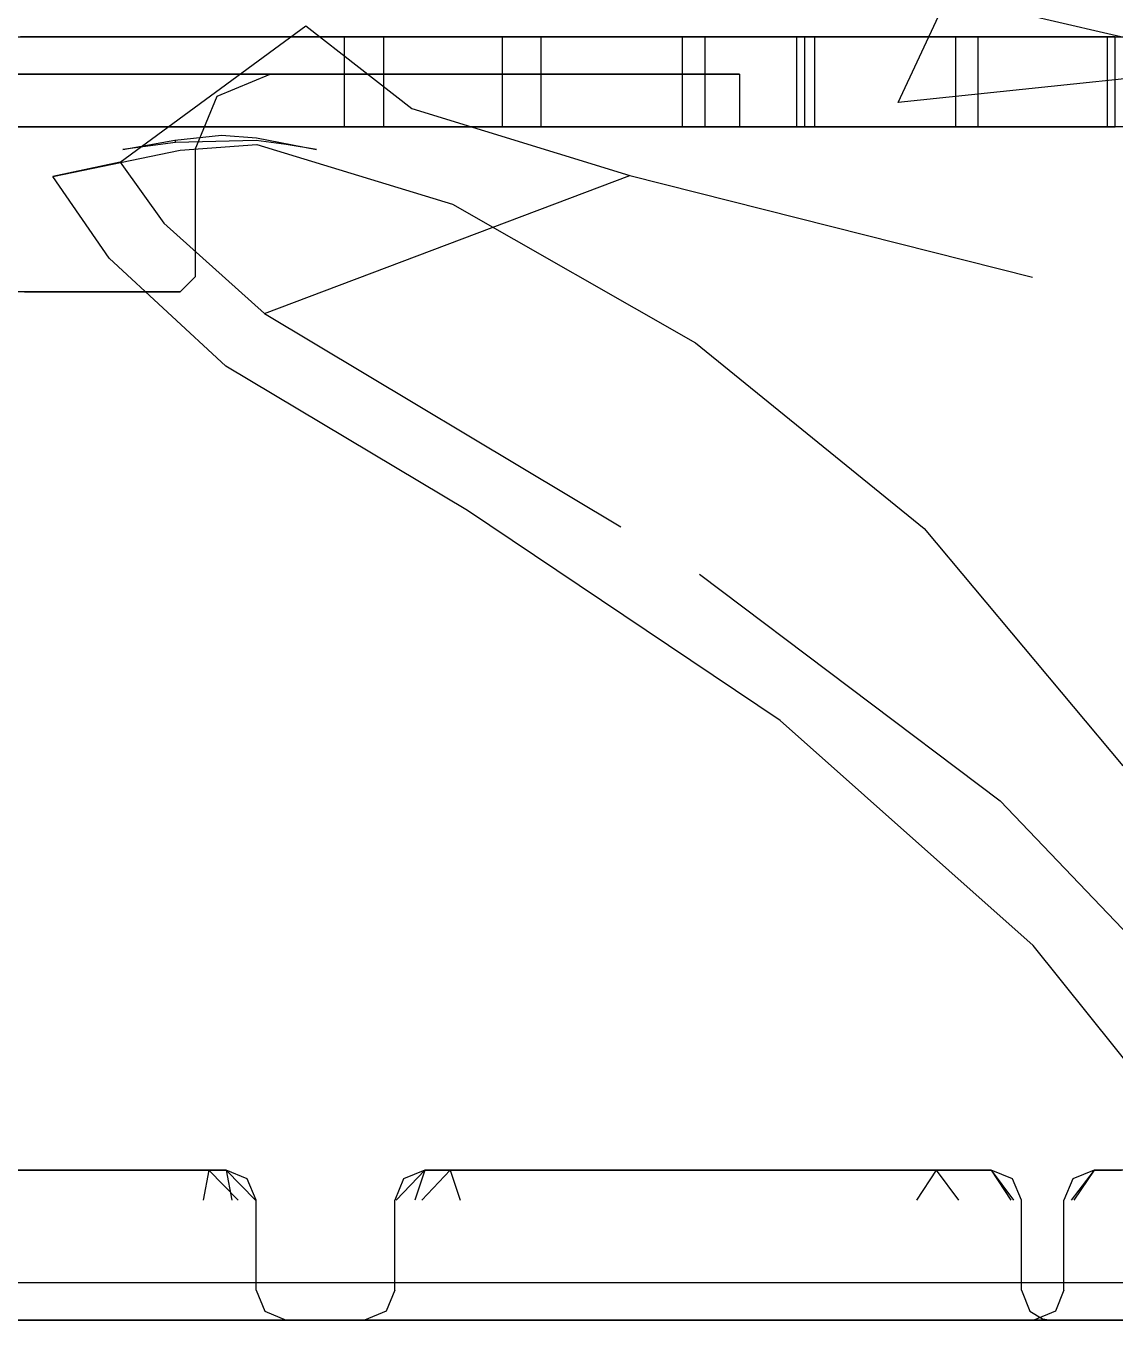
# Model space of a CAD drawing. Header units: metres. Extents: x -7 to 410, y 10 to 287.
# Drawn here: x 137.66 to 145.52, y 110 to 119.35 of the extents above; entities that cross this region are included whole.
import ezdxf

# ---------------------------------------------------------------- set-up
doc = ezdxf.new("R2010")
doc.units = ezdxf.units.M
doc.linetypes.add('DASHED', pattern=[4.5, 3, -1.5])
for name, color, linetype in [('DIM', 2, 'Continuous'), ('HIDDEN', 9, 'DASHED'), ('VISIBLE', 3, 'Continuous')]:
    doc.layers.add(name, color=color, linetype=linetype)

msp = doc.modelspace()

# ---------------------------------------------------------------- linework, layer by layer
at = {"layer": 'DIM', "color": 2}
msp.add_lwpolyline([(146.8567, 119.1003), (143.957, 118.7974), (145.2249, 121.5163)], close=True, dxfattribs=at)
at = {"layer": 'HIDDEN'}
for p, q in [((147.2695, 118.8755), (144.5659, 119.5029)), ((138.3383, 118.3673), (139.678, 119.3507)), ((139.678, 119.3507), (140.445, 118.7527)), ((137.448, 119.272), (137.6668, 119.272)), ((137.9218, 119.272), (137.6183, 119.272)), ((137.6668, 119.272), (137.8847, 119.272)), ((137.8847, 119.272), (138.1013, 119.272)), ((138.2241, 119.272), (137.9218, 119.272)), ((138.1013, 119.272), (138.3165, 119.272)), ((138.5247, 119.272), (138.2241, 119.272)), ((138.3165, 119.272), (138.5301, 119.272)), ((138.8233, 119.272), (138.5247, 119.272)), ((138.5301, 119.272), (138.7417, 119.272)), ((138.7417, 119.272), (138.9511, 119.272)), ((139.1195, 119.272), (138.8233, 119.272)), ((138.9511, 119.272), (139.1581, 119.272)), ((139.4129, 119.272), (139.1195, 119.272)), ((139.1581, 119.272), (139.3625, 119.272)), ((139.3625, 119.272), (139.564, 119.272)), ((139.7033, 119.272), (139.4129, 119.272)), ((139.564, 119.272), (139.7624, 119.272)), ((139.9902, 119.272), (139.7033, 119.272)), ((139.7624, 119.272), (139.9575, 119.272)), ((139.9575, 118.6214), (139.9575, 119.272)), ((139.9575, 119.272), (141.0964, 119.272)), ((140.2733, 119.272), (139.9902, 119.272)), ((140.2392, 119.272), (140.2392, 118.6214)), ((140.2392, 119.272), (140.425, 119.272)), ((141.3781, 119.272), (140.2392, 119.272)), ((140.5522, 119.272), (140.2733, 119.272)), ((140.425, 119.272), (140.6068, 119.272)), ((140.8267, 119.272), (140.5522, 119.272)), ((140.6068, 119.272), (140.7842, 119.272)), ((140.7842, 119.272), (140.9571, 119.272)), ((141.0964, 119.272), (140.8267, 119.272)), ((140.9571, 119.272), (141.1254, 119.272)), ((141.0964, 119.272), (141.0964, 118.6214)), ((141.1254, 119.272), (141.2887, 119.272)), ((141.2887, 119.272), (141.4469, 119.272)), ((141.3781, 118.6214), (141.3781, 119.272)), ((141.6369, 119.272), (141.3781, 119.272)), ((141.4469, 119.272), (141.5999, 119.272)), ((141.5999, 119.272), (141.7474, 119.272)), ((141.8898, 119.272), (141.6369, 119.272)), ((141.7474, 119.272), (141.8894, 119.272)), ((141.8894, 119.272), (142.0255, 119.272)), ((142.1366, 119.272), (141.8898, 119.272)), ((142.0255, 119.272), (142.1558, 119.272)), ((142.3771, 119.272), (142.1366, 119.272)), ((142.1558, 119.272), (142.2799, 119.272)), ((142.2799, 119.272), (142.3979, 119.272)), ((142.6109, 119.272), (142.3771, 119.272)), ((142.3979, 118.6214), (142.3979, 119.272)), ((142.3979, 119.272), (144.3706, 119.272)), ((142.5605, 119.272), (142.5605, 118.6214)), ((142.5605, 119.272), (142.6257, 119.272)), ((144.5332, 119.272), (142.5605, 119.272)), ((142.8377, 119.272), (142.6109, 119.272)), ((142.6257, 119.272), (142.6882, 119.272)), ((142.6882, 119.272), (142.7481, 119.272)), ((142.7481, 119.272), (142.8052, 119.272)), ((142.8052, 119.272), (142.8597, 119.272)), ((143.0573, 119.272), (142.8377, 119.272)), ((142.8597, 119.272), (142.9114, 119.272)), ((142.9114, 119.272), (142.9603, 119.272)), ((142.9603, 119.272), (143.0064, 119.272)), ((143.0064, 119.272), (143.0498, 119.272)), ((143.0498, 119.272), (143.0903, 119.272)), ((143.2693, 119.272), (143.0573, 119.272)), ((143.0903, 119.272), (143.1279, 119.272)), ((143.1279, 119.272), (143.1627, 119.272)), ((143.1627, 119.272), (143.1946, 119.272)), ((143.1946, 119.272), (143.2236, 119.272)), ((143.2236, 118.6214), (143.2236, 119.272)), ((143.2236, 119.272), (145.4669, 119.272)), ((143.4736, 119.272), (143.2693, 119.272)), ((143.2801, 119.272), (143.2901, 119.272)), ((143.2801, 119.272), (143.2801, 118.6214)), ((143.3527, 119.272), (143.2801, 119.272)), ((143.2901, 119.272), (143.2993, 119.272)), ((143.2993, 119.272), (143.3078, 119.272)), ((143.3078, 119.272), (143.3156, 119.272)), ((143.3156, 119.272), (143.3227, 119.272)), ((143.3227, 119.272), (143.329, 119.272)), ((143.329, 119.272), (143.3345, 119.272)), ((143.3345, 119.272), (143.3393, 119.272)), ((143.3393, 119.272), (143.3434, 119.272)), ((143.3434, 119.272), (143.3468, 119.272)), ((143.3468, 119.272), (143.3494, 119.272)), ((143.3494, 119.272), (143.3512, 119.272)), ((143.3512, 119.272), (143.3523, 119.272)), ((143.3523, 119.272), (143.3527, 119.272)), ((143.67, 119.272), (143.4736, 119.272)), ((143.858, 119.272), (143.67, 119.272)), ((144.0376, 119.272), (143.858, 119.272)), ((144.2085, 119.272), (144.0376, 119.272)), ((144.3706, 119.272), (144.2085, 119.272)), ((144.3706, 119.272), (144.3706, 118.6214)), ((144.5332, 118.6214), (144.5332, 119.272)), ((144.626, 119.272), (144.5332, 119.272)), ((144.715, 119.272), (144.626, 119.272)), ((144.8, 119.272), (144.715, 119.272)), ((144.8811, 119.272), (144.8, 119.272)), ((144.9582, 119.272), (144.8811, 119.272)), ((145.0313, 119.272), (144.9582, 119.272)), ((145.1003, 119.272), (145.0313, 119.272)), ((145.1652, 119.272), (145.1003, 119.272)), ((145.226, 119.272), (145.1652, 119.272)), ((145.2826, 119.272), (145.226, 119.272)), ((145.335, 119.272), (145.2826, 119.272)), ((145.3832, 119.272), (145.335, 119.272)), ((145.4272, 119.272), (145.3832, 119.272)), ((145.4669, 119.272), (145.4272, 119.272)), ((145.4669, 119.272), (145.4669, 118.6214)), ((137.5646, 119.0009), (137.8487, 119.0009)), ((137.8487, 119.0009), (138.119, 119.0009)), ((138.119, 119.0009), (138.3718, 119.0009)), ((138.3718, 119.0009), (138.6038, 119.0009)), ((138.6038, 119.0009), (138.8117, 119.0009)), ((138.8117, 119.0009), (138.9926, 119.0009)), ((138.9926, 119.0009), (139.1442, 119.0009)), ((139.1442, 119.0009), (139.2643, 119.0009)), ((139.2643, 119.0009), (139.3513, 119.0009)), ((139.3513, 119.0009), (139.4039, 119.0009)), ((139.4039, 119.0009), (139.4216, 119.0009)), ((140.445, 118.7527), (142.0178, 118.2696)), ((138.0177, 118.6214), (136.846, 118.6214)), ((137.6668, 118.6214), (137.448, 118.6214)), ((137.5946, 118.6214), (137.7432, 118.6214)), ((137.6183, 118.6214), (137.9218, 118.6214)), ((137.8847, 118.6214), (137.6668, 118.6214)), ((137.7432, 118.6214), (137.8913, 118.6214)), ((138.1013, 118.6214), (137.8847, 118.6214)), ((137.8913, 118.6214), (138.0388, 118.6214)), ((137.9218, 118.6214), (138.2241, 118.6214)), ((139.1747, 118.6214), (138.0177, 118.6214)), ((138.0388, 118.6214), (138.1855, 118.6214)), ((138.3165, 118.6214), (138.1013, 118.6214)), ((138.1855, 118.6214), (138.3313, 118.6214)), ((138.2241, 118.6214), (138.5247, 118.6214)), ((138.5301, 118.6214), (138.3165, 118.6214)), ((138.3313, 118.6214), (138.4762, 118.6214)), ((138.4762, 118.6214), (138.6201, 118.6214)), ((138.5247, 118.6214), (138.8233, 118.6214)), ((138.7417, 118.6214), (138.5301, 118.6214)), ((138.6201, 118.6214), (138.7628, 118.6214)), ((138.9511, 118.6214), (138.7417, 118.6214)), ((138.7628, 118.6214), (138.9043, 118.6214)), ((138.8233, 118.6214), (139.1195, 118.6214)), ((139.1581, 118.6214), (138.9511, 118.6214)), ((139.1195, 118.6214), (139.4129, 118.6214)), ((139.3625, 118.6214), (139.1581, 118.6214)), ((140.3024, 118.6214), (139.1747, 118.6214)), ((139.564, 118.6214), (139.3625, 118.6214)), ((139.4129, 118.6214), (139.7033, 118.6214)), ((139.7624, 118.6214), (139.564, 118.6214)), ((139.7033, 118.6214), (139.9902, 118.6214)), ((139.9575, 118.6214), (139.7624, 118.6214)), ((141.0964, 118.6214), (139.9575, 118.6214)), ((139.9902, 118.6214), (140.2733, 118.6214)), ((140.425, 118.6214), (140.2392, 118.6214)), ((140.2392, 118.6214), (141.3781, 118.6214)), ((140.2733, 118.6214), (140.5522, 118.6214)), ((141.3866, 118.6214), (140.3024, 118.6214)), ((140.6068, 118.6214), (140.425, 118.6214)), ((140.5522, 118.6214), (140.8267, 118.6214)), ((140.7842, 118.6214), (140.6068, 118.6214)), ((140.9571, 118.6214), (140.7842, 118.6214)), ((140.8267, 118.6214), (141.0964, 118.6214)), ((141.1254, 118.6214), (140.9571, 118.6214)), ((141.2887, 118.6214), (141.1254, 118.6214)), ((141.4469, 118.6214), (141.2887, 118.6214)), ((141.3781, 118.6214), (141.6369, 118.6214)), ((142.4137, 118.6214), (141.3866, 118.6214)), ((141.5999, 118.6214), (141.4469, 118.6214)), ((141.7474, 118.6214), (141.5999, 118.6214)), ((141.6369, 118.6214), (141.8898, 118.6214)), ((141.8894, 118.6214), (141.7474, 118.6214)), ((142.0255, 118.6214), (141.8894, 118.6214)), ((141.8898, 118.6214), (142.1366, 118.6214)), ((142.1558, 118.6214), (142.0255, 118.6214)), ((142.1366, 118.6214), (142.3771, 118.6214)), ((142.2799, 118.6214), (142.1558, 118.6214)), ((142.3979, 118.6214), (142.2799, 118.6214)), ((142.3771, 118.6214), (142.6109, 118.6214)), ((144.3706, 118.6214), (142.3979, 118.6214)), ((143.3708, 118.6214), (142.4137, 118.6214)), ((142.6257, 118.6214), (142.5605, 118.6214)), ((142.5605, 118.6214), (144.5332, 118.6214)), ((142.6109, 118.6214), (142.8377, 118.6214)), ((142.6882, 118.6214), (142.6257, 118.6214)), ((142.7481, 118.6214), (142.6882, 118.6214)), ((142.8052, 118.6214), (142.7481, 118.6214)), ((142.8597, 118.6214), (142.8052, 118.6214)), ((142.8377, 118.6214), (143.0573, 118.6214)), ((142.9114, 118.6214), (142.8597, 118.6214)), ((142.9603, 118.6214), (142.9114, 118.6214)), ((143.0064, 118.6214), (142.9603, 118.6214)), ((143.0498, 118.6214), (143.0064, 118.6214)), ((143.0903, 118.6214), (143.0498, 118.6214)), ((143.0573, 118.6214), (143.2693, 118.6214)), ((143.1279, 118.6214), (143.0903, 118.6214)), ((143.1627, 118.6214), (143.1279, 118.6214)), ((143.1946, 118.6214), (143.1627, 118.6214)), ((143.2236, 118.6214), (143.1946, 118.6214)), ((145.4669, 118.6214), (143.2236, 118.6214)), ((143.2693, 118.6214), (143.4736, 118.6214)), ((143.2901, 118.6214), (143.2801, 118.6214)), ((143.2801, 118.6214), (143.3527, 118.6214)), ((143.2993, 118.6214), (143.2901, 118.6214)), ((143.3078, 118.6214), (143.2993, 118.6214)), ((143.3156, 118.6214), (143.3078, 118.6214)), ((143.3227, 118.6214), (143.3156, 118.6214)), ((143.329, 118.6214), (143.3227, 118.6214)), ((143.3345, 118.6214), (143.329, 118.6214)), ((143.3393, 118.6214), (143.3345, 118.6214)), ((143.3434, 118.6214), (143.3393, 118.6214)), ((143.3468, 118.6214), (143.3434, 118.6214)), ((143.3494, 118.6214), (143.3468, 118.6214)), ((143.3512, 118.6214), (143.3494, 118.6214)), ((143.3523, 118.6214), (143.3512, 118.6214)), ((143.3527, 118.6214), (143.3523, 118.6214)), ((144.2458, 118.6214), (143.3708, 118.6214)), ((143.4736, 118.6214), (143.67, 118.6214)), ((143.67, 118.6214), (143.858, 118.6214)), ((143.858, 118.6214), (144.0376, 118.6214)), ((144.0376, 118.6214), (144.2085, 118.6214)), ((144.2085, 118.6214), (144.3706, 118.6214)), ((145.0278, 118.6214), (144.2458, 118.6214)), ((144.5332, 118.6214), (144.626, 118.6214)), ((144.626, 118.6214), (144.715, 118.6214)), ((144.715, 118.6214), (144.8, 118.6214)), ((144.8, 118.6214), (144.8811, 118.6214)), ((144.8811, 118.6214), (144.9582, 118.6214)), ((144.9582, 118.6214), (145.0313, 118.6214)), ((145.7069, 118.6214), (145.0278, 118.6214)), ((145.0313, 118.6214), (145.1003, 118.6214)), ((145.1003, 118.6214), (145.1652, 118.6214)), ((145.1652, 118.6214), (145.226, 118.6214)), ((145.226, 118.6214), (145.2826, 118.6214)), ((145.2826, 118.6214), (145.335, 118.6214)), ((145.335, 118.6214), (145.3832, 118.6214)), ((145.3832, 118.6214), (145.4272, 118.6214)), ((145.4272, 118.6214), (145.4669, 118.6214)), ((138.3571, 118.4587), (138.7322, 118.5246)), ((138.7357, 118.5093), (138.3571, 118.4587)), ((138.7322, 118.5246), (139.0702, 118.5608)), ((138.7322, 118.5246), (138.7357, 118.5093)), ((139.3196, 118.5226), (138.7357, 118.5093)), ((138.7716, 118.4527), (139.3232, 118.4934)), ((139.0702, 118.5608), (139.3223, 118.5421)), ((139.535, 118.4939), (139.3196, 118.5226)), ((139.3223, 118.5421), (139.7563, 118.4587)), ((139.3232, 118.4934), (140.738, 118.0636)), ((139.7563, 118.4587), (139.535, 118.4939)), ((137.8503, 118.2614), (138.7716, 118.4527)), ((138.3383, 118.3673), (137.8503, 118.2614)), ((138.3383, 118.3673), (138.6534, 117.9253)), ((138.2578, 117.6714), (137.8503, 118.2614)), ((139.3793, 117.2731), (142.0178, 118.2696)), ((142.0178, 118.2696), (146.5346, 117.1275)), ((140.738, 118.0636), (142.4924, 117.0611)), ((138.6534, 117.9253), (139.3793, 117.2731)), ((139.101, 116.8932), (138.2578, 117.6714)), ((137.6812, 117.4285), (137.4818, 117.4285)), ((137.8701, 117.4285), (137.6812, 117.4285)), ((138.0462, 117.4285), (137.8701, 117.4285)), ((138.2071, 117.4285), (138.0462, 117.4285)), ((138.351, 117.4285), (138.2071, 117.4285)), ((138.4759, 117.4285), (138.351, 117.4285)), ((138.5803, 117.4285), (138.4759, 117.4285)), ((138.6629, 117.4285), (138.5803, 117.4285)), ((138.7226, 117.4285), (138.6629, 117.4285)), ((138.7588, 117.4285), (138.7226, 117.4285)), ((138.7709, 117.4285), (138.7588, 117.4285)), ((139.3793, 117.2731), (142.5216, 115.3895)), ((142.4924, 117.0611), (144.1454, 115.72)), ((140.8465, 115.8491), (139.101, 116.8932)), ((143.103, 114.3318), (140.8465, 115.8491)), ((144.1454, 115.72), (145.5781, 114.0035)), ((142.5216, 115.3895), (144.6939, 113.7518)), ((144.9315, 112.7066), (143.103, 114.3318)), ((144.6939, 113.7518), (146.2846, 112.0832)), ((146.5072, 110.7393), (144.9315, 112.7066)), ((137.4586, 111.0844), (137.7644, 111.0844)), ((137.8178, 111.0844), (137.4943, 111.0844)), ((137.7644, 111.0844), (138.0694, 111.0844)), ((138.1406, 111.0844), (137.8178, 111.0844)), ((138.0694, 111.0844), (138.3736, 111.0844)), ((138.4625, 111.0844), (138.1406, 111.0844)), ((138.3736, 111.0844), (138.6766, 111.0844)), ((138.7831, 111.0844), (138.4625, 111.0844)), ((138.6766, 111.0844), (138.9783, 111.0844)), ((139.1023, 111.0844), (138.7831, 111.0844)), ((138.9783, 111.0844), (138.9373, 110.8676)), ((138.9783, 111.0844), (139.1905, 110.8676)), ((138.9783, 111.0844), (139.1023, 111.0844)), ((139.1023, 111.0844), (139.3145, 110.8676)), ((139.1023, 111.0844), (139.1435, 110.8676)), ((139.2557, 111.0209), (139.1023, 111.0844)), ((139.3192, 110.8676), (139.2557, 111.0209)), ((140.3834, 111.0209), (140.3199, 110.8676)), ((140.5368, 111.0844), (140.3305, 110.8676)), ((140.5368, 111.0844), (140.3834, 111.0209)), ((140.5368, 111.0844), (140.4658, 110.8676)), ((140.7212, 111.0844), (140.5149, 110.8676)), ((140.5368, 111.0844), (140.825, 111.0844)), ((140.7212, 111.0844), (140.5368, 111.0844)), ((141.0262, 111.0844), (140.7212, 111.0844)), ((140.7212, 111.0844), (140.7919, 110.8676)), ((140.825, 111.0844), (141.1102, 111.0844)), ((141.3282, 111.0844), (141.0262, 111.0844)), ((141.1102, 111.0844), (141.3923, 111.0844)), ((141.6268, 111.0844), (141.3282, 111.0844)), ((141.3923, 111.0844), (141.6711, 111.0844)), ((141.9218, 111.0844), (141.6268, 111.0844)), ((141.6711, 111.0844), (141.9463, 111.0844)), ((142.2131, 111.0844), (141.9218, 111.0844)), ((141.9463, 111.0844), (142.2177, 111.0844)), ((142.5003, 111.0844), (142.2131, 111.0844)), ((142.2177, 111.0844), (142.4851, 111.0844)), ((142.4851, 111.0844), (142.7484, 111.0844)), ((142.7834, 111.0844), (142.5003, 111.0844)), ((142.7484, 111.0844), (143.0074, 111.0844)), ((143.062, 111.0844), (142.7834, 111.0844)), ((143.0074, 111.0844), (143.2617, 111.0844)), ((143.3359, 111.0844), (143.062, 111.0844)), ((143.2617, 111.0844), (143.5114, 111.0844)), ((143.6051, 111.0844), (143.3359, 111.0844)), ((143.5114, 111.0844), (143.7561, 111.0844)), ((143.8692, 111.0844), (143.6051, 111.0844)), ((143.7561, 111.0844), (143.9957, 111.0844)), ((144.128, 111.0844), (143.8692, 111.0844)), ((143.9957, 111.0844), (144.2301, 111.0844)), ((144.2301, 111.0844), (144.0881, 110.8676)), ((144.3814, 111.0844), (144.128, 111.0844)), ((144.2301, 111.0844), (144.3912, 110.8676)), ((144.2301, 111.0844), (144.6292, 111.0844)), ((144.6292, 111.0844), (144.3814, 111.0844)), ((144.6292, 111.0844), (144.7904, 110.8676)), ((144.6292, 111.0844), (144.7714, 110.8676)), ((144.7826, 111.0209), (144.6292, 111.0844)), ((144.8461, 110.8676), (144.7826, 111.0209)), ((145.2176, 111.0209), (145.1541, 110.8676)), ((145.371, 111.0844), (145.207, 110.8676)), ((145.371, 111.0844), (145.2176, 111.0209)), ((145.371, 111.0844), (145.2258, 110.8676)), ((145.371, 111.0844), (145.5684, 111.0844)), ((145.8143, 111.0844), (145.371, 111.0844)), ((139.3192, 110.2169), (139.3192, 110.8676)), ((140.3199, 110.2169), (140.3199, 110.8676)), ((144.8461, 110.2169), (144.8461, 110.8676)), ((145.1541, 110.2169), (145.1541, 110.8676)), ((137.7651, 110), (136.846, 110)), ((137.4351, 110), (137.729, 110)), ((137.8533, 110), (137.518, 110)), ((137.729, 110), (138.0224, 110)), ((138.6795, 110), (137.7651, 110)), ((138.1879, 110), (137.8533, 110)), ((138.0224, 110), (138.3148, 110)), ((138.5215, 110), (138.1879, 110)), ((138.3148, 110), (138.6062, 110)), ((138.8539, 110), (138.5215, 110)), ((138.6062, 110), (138.8963, 110)), ((139.5846, 110), (138.6795, 110)), ((139.1848, 110), (138.8539, 110)), ((138.8963, 110), (138.9439, 110)), ((138.9439, 110), (138.9919, 110)), ((138.9919, 110), (139.0398, 110)), ((139.0398, 110), (139.0869, 110)), ((139.0869, 110), (139.1327, 110)), ((139.1327, 110), (139.1766, 110)), ((139.1766, 110), (139.218, 110)), ((139.2263, 110), (139.1848, 110)), ((139.218, 110), (139.2566, 110)), ((139.2666, 110), (139.2263, 110)), ((139.2566, 110), (139.2917, 110)), ((139.3053, 110), (139.2666, 110)), ((139.2917, 110), (139.3229, 110)), ((139.342, 110), (139.3053, 110)), ((139.3229, 110), (139.3499, 110)), ((139.3764, 110), (139.342, 110)), ((139.3499, 110), (139.3724, 110)), ((139.3724, 110), (139.39, 110)), ((139.4082, 110), (139.3764, 110)), ((139.39, 110), (139.4026, 110)), ((139.4026, 110), (139.5266, 110)), ((139.4369, 110), (139.4082, 110)), ((139.4625, 110), (139.4369, 110)), ((139.4845, 110), (139.4625, 110)), ((139.5029, 110), (139.4845, 110)), ((139.5173, 110), (139.5029, 110)), ((139.5277, 110), (139.5173, 110)), ((139.5266, 110), (139.5279, 110)), ((139.534, 110), (139.5277, 110)), ((139.5279, 110), (139.5291, 110)), ((139.5291, 110), (139.5303, 110)), ((139.5303, 110), (139.5313, 110)), ((139.5313, 110), (139.5322, 110)), ((139.5322, 110), (139.533, 110)), ((139.533, 110), (139.5337, 110)), ((139.5337, 110), (139.5344, 110)), ((139.5361, 110), (139.534, 110)), ((139.5344, 110), (139.5349, 110)), ((139.5349, 110), (139.5353, 110)), ((139.5353, 110), (139.5357, 110)), ((139.5357, 110), (139.5359, 110)), ((139.5359, 110), (139.5361, 110)), ((140.4758, 110), (139.5846, 110)), ((140.1031, 110), (140.103, 110)), ((140.103, 110), (140.1047, 110)), ((140.1035, 110), (140.1031, 110)), ((140.104, 110), (140.1035, 110)), ((140.1048, 110), (140.104, 110)), ((140.1047, 110), (140.1098, 110)), ((140.1058, 110), (140.1048, 110)), ((140.107, 110), (140.1058, 110)), ((140.1084, 110), (140.107, 110)), ((140.11, 110), (140.1084, 110)), ((140.1098, 110), (140.1182, 110)), ((140.1118, 110), (140.11, 110)), ((140.1139, 110), (140.1118, 110)), ((140.1162, 110), (140.1139, 110)), ((140.1187, 110), (140.1162, 110)), ((140.1182, 110), (140.1299, 110)), ((140.1214, 110), (140.1187, 110)), ((140.1243, 110), (140.1214, 110)), ((140.3086, 110), (140.1243, 110)), ((140.1299, 110), (140.1447, 110)), ((140.1447, 110), (140.1626, 110)), ((140.1626, 110), (140.1834, 110)), ((140.1834, 110), (140.207, 110)), ((140.207, 110), (140.2332, 110)), ((140.2332, 110), (140.2617, 110)), ((140.2617, 110), (140.2924, 110)), ((140.2924, 110), (140.325, 110)), ((140.3264, 110), (140.3086, 110)), ((140.325, 110), (140.3592, 110)), ((140.3494, 110), (140.3264, 110)), ((140.3771, 110), (140.3494, 110)), ((140.3592, 110), (140.3949, 110)), ((140.4092, 110), (140.3771, 110)), ((140.3949, 110), (140.672, 110)), ((140.4453, 110), (140.4092, 110)), ((140.485, 110), (140.4453, 110)), ((141.3485, 110), (140.4758, 110)), ((140.5278, 110), (140.485, 110)), ((140.573, 110), (140.5278, 110)), ((140.6201, 110), (140.573, 110)), ((140.6685, 110), (140.6201, 110)), ((140.7176, 110), (140.6685, 110)), ((140.672, 110), (140.9462, 110)), ((140.7668, 110), (140.7176, 110)), ((140.8154, 110), (140.7668, 110)), ((140.8627, 110), (140.8154, 110)), ((141.1789, 110), (140.8627, 110)), ((140.9462, 110), (141.2175, 110)), ((141.4919, 110), (141.1789, 110)), ((141.2175, 110), (141.4855, 110)), ((142.1984, 110), (141.3485, 110)), ((141.4855, 110), (141.7501, 110)), ((141.8014, 110), (141.4919, 110)), ((141.7501, 110), (142.0111, 110)), ((142.1072, 110), (141.8014, 110)), ((142.0111, 110), (142.2682, 110)), ((142.4091, 110), (142.1072, 110)), ((143.0211, 110), (142.1984, 110)), ((142.2682, 110), (142.5214, 110)), ((142.7069, 110), (142.4091, 110)), ((142.5214, 110), (142.7704, 110)), ((143.0002, 110), (142.7069, 110)), ((142.7704, 110), (143.015, 110)), ((143.289, 110), (143.0002, 110)), ((143.015, 110), (143.255, 110)), ((143.8124, 110), (143.0211, 110)), ((143.255, 110), (143.4903, 110)), ((143.573, 110), (143.289, 110)), ((143.4903, 110), (143.7207, 110)), ((143.852, 110), (143.573, 110)), ((143.7207, 110), (143.9461, 110)), ((144.5684, 110), (143.8124, 110)), ((144.1257, 110), (143.852, 110)), ((143.9461, 110), (143.9841, 110)), ((143.9841, 110), (144.0251, 110)), ((144.0251, 110), (144.0686, 110)), ((144.0686, 110), (144.1141, 110)), ((144.1141, 110), (144.1611, 110)), ((144.394, 110), (144.1257, 110)), ((144.1611, 110), (144.2089, 110)), ((144.2089, 110), (144.2569, 110)), ((144.2569, 110), (144.3046, 110)), ((144.3046, 110), (144.3514, 110)), ((144.3514, 110), (144.3968, 110)), ((144.6567, 110), (144.394, 110)), ((144.3968, 110), (144.44, 110)), ((144.44, 110), (144.4807, 110)), ((144.4807, 110), (144.5183, 110)), ((144.5183, 110), (144.5524, 110)), ((144.5524, 110), (144.9516, 110)), ((145.2851, 110), (144.5684, 110)), ((144.9135, 110), (144.6567, 110)), ((144.933, 110), (144.9135, 110)), ((144.9514, 110), (144.933, 110)), ((144.938, 110), (144.9372, 110)), ((144.9372, 110), (144.9377, 110)), ((144.9377, 110), (144.9394, 110)), ((144.9403, 110), (144.938, 110)), ((144.9394, 110), (144.9422, 110)), ((144.9442, 110), (144.9403, 110)), ((144.9422, 110), (144.9462, 110)), ((144.9496, 110), (144.9442, 110)), ((144.9462, 110), (144.9512, 110)), ((144.9565, 110), (144.9496, 110)), ((144.9512, 110), (144.9573, 110)), ((144.9685, 110), (144.9514, 110)), ((144.9516, 110), (144.9663, 110)), ((144.9648, 110), (144.9565, 110)), ((144.9573, 110), (144.9645, 110)), ((144.9645, 110), (144.9728, 110)), ((144.9747, 110), (144.9648, 110)), ((144.9663, 110), (144.9802, 110)), ((144.9844, 110), (144.9685, 110)), ((144.9728, 110), (144.9821, 110)), ((144.9859, 110), (144.9747, 110)), ((144.9802, 110), (144.993, 110)), ((144.9821, 110), (144.9924, 110)), ((144.999, 110), (144.9844, 110)), ((144.9986, 110), (144.9859, 110)), ((144.9924, 110), (145.0036, 110)), ((144.993, 110), (145.0049, 110)), ((145.0126, 110), (144.9986, 110)), ((145.0121, 110), (144.999, 110)), ((145.0001, 110.0093), (145.063, 110)), ((145.0036, 110), (145.0159, 110)), ((145.0049, 110), (145.0157, 110)), ((145.0239, 110), (145.0121, 110)), ((145.0278, 110), (145.0126, 110)), ((145.0157, 110), (145.0255, 110)), ((145.0159, 110), (145.029, 110)), ((145.0341, 110), (145.0239, 110)), ((145.0255, 110), (145.0342, 110)), ((145.0443, 110), (145.0278, 110)), ((145.029, 110), (145.0431, 110)), ((145.0429, 110), (145.0341, 110)), ((145.0342, 110), (145.0418, 110)), ((145.0418, 110), (145.0482, 110)), ((145.0501, 110), (145.0429, 110)), ((145.0431, 110), (145.233, 110)), ((145.062, 110), (145.0443, 110)), ((145.0482, 110), (145.0535, 110)), ((145.0557, 110), (145.0501, 110)), ((145.0535, 110), (145.0577, 110)), ((145.0598, 110), (145.0557, 110)), ((145.0577, 110), (145.0606, 110)), ((145.0622, 110), (145.0598, 110)), ((145.0606, 110), (145.0624, 110)), ((145.0807, 110), (145.062, 110)), ((145.063, 110), (145.0622, 110)), ((145.0624, 110), (145.063, 110)), ((145.524, 110), (145.0807, 110)), ((145.233, 110), (145.4166, 110)), ((145.959, 110), (145.2851, 110)), ((145.4166, 110), (145.594, 110))]:
    msp.add_line(p, q, dxfattribs=at)
at = {"layer": 'VISIBLE'}
for p, q in [((143.3527, 119.272), (143.3527, 118.6214)), ((143.3527, 119.272), (145.63, 119.272)), ((145.5233, 119.272), (143.3527, 119.272)), ((145.5233, 118.6214), (145.5233, 119.272)), ((138.1732, 119.0009), (137.5138, 119.0009)), ((138.8159, 119.0009), (138.1732, 119.0009)), ((139.4339, 119.0009), (138.8159, 119.0009)), ((139.0382, 118.8421), (139.4216, 119.0009)), ((139.4216, 119.0009), (142.8105, 119.0009)), ((140.0193, 119.0009), (139.4339, 119.0009)), ((140.5648, 119.0009), (140.0193, 119.0009)), ((141.0635, 119.0009), (140.5648, 119.0009)), ((141.5092, 119.0009), (141.0635, 119.0009)), ((141.8963, 119.0009), (141.5092, 119.0009)), ((142.2198, 119.0009), (141.8963, 119.0009)), ((142.4758, 119.0009), (142.2198, 119.0009)), ((142.6609, 119.0009), (142.4758, 119.0009)), ((142.773, 119.0009), (142.6609, 119.0009)), ((142.8105, 119.0009), (142.773, 119.0009)), ((142.8105, 119.0009), (142.8105, 118.6214)), ((138.8793, 118.4587), (139.0382, 118.8421)), ((138.9043, 118.6214), (139.3831, 118.6214)), ((139.3831, 118.6214), (139.8427, 118.6214)), ((139.8427, 118.6214), (140.2796, 118.6214)), ((140.2796, 118.6214), (140.6906, 118.6214)), ((140.6906, 118.6214), (141.0724, 118.6214)), ((141.0724, 118.6214), (141.4222, 118.6214)), ((141.4222, 118.6214), (141.7374, 118.6214)), ((141.7374, 118.6214), (142.0156, 118.6214)), ((142.0156, 118.6214), (142.2546, 118.6214)), ((142.2546, 118.6214), (142.4527, 118.6214)), ((142.4527, 118.6214), (142.6083, 118.6214)), ((142.6083, 118.6214), (142.7203, 118.6214)), ((142.7203, 118.6214), (142.7879, 118.6214)), ((142.7879, 118.6214), (142.8105, 118.6214)), ((142.8105, 118.6214), (143.3527, 118.6214)), ((143.3527, 118.6214), (145.5233, 118.6214)), ((138.8793, 118.4587), (138.8793, 117.5369)), ((138.8793, 117.5369), (138.7709, 117.4285)), ((137.6458, 117.4285), (138.7709, 117.4285)), ((136.846, 110.2711), (138.0177, 110.2711)), ((138.0177, 110.2711), (139.1747, 110.2711)), ((139.1747, 110.2711), (140.3024, 110.2711)), ((140.3024, 110.2711), (141.3866, 110.2711)), ((141.3866, 110.2711), (142.4137, 110.2711)), ((142.4137, 110.2711), (143.3708, 110.2711)), ((143.3708, 110.2711), (144.2458, 110.2711)), ((144.2458, 110.2711), (145.0278, 110.2711)), ((145.0278, 110.2711), (145.7069, 110.2711)), ((139.3192, 110.2169), (139.3816, 110.0647)), ((140.3199, 110.2169), (140.2576, 110.0647)), ((144.8461, 110.2169), (144.9084, 110.0647)), ((145.1541, 110.2169), (145.0917, 110.0647)), ((139.3816, 110.0647), (139.5361, 110)), ((140.2576, 110.0647), (140.103, 110)), ((144.9084, 110.0647), (145.0001, 110.0093)), ((145.0917, 110.0647), (144.9372, 110)), ((136.846, 110), (138.0481, 110)), ((138.0481, 110), (139.235, 110)), ((139.235, 110), (140.3919, 110)), ((140.3919, 110), (141.5042, 110)), ((141.5042, 110), (142.5579, 110)), ((142.5579, 110), (143.5398, 110)), ((143.5398, 110), (144.4375, 110)), ((144.4375, 110), (145.2398, 110)), ((145.2398, 110), (145.9365, 110))]:
    msp.add_line(p, q, dxfattribs=at)

doc.saveas('drawing.dxf')
